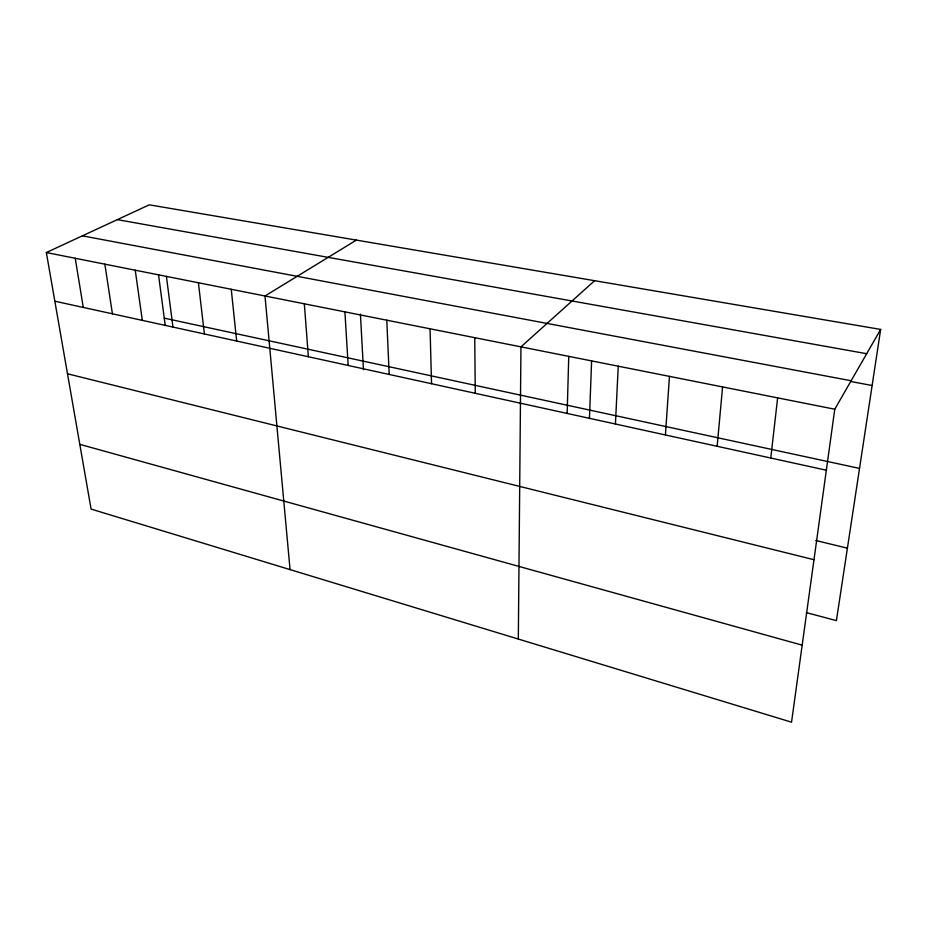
<?xml version="1.0" encoding="UTF-8"?>
<svg xmlns="http://www.w3.org/2000/svg" width="927" height="927" viewBox="0 0 927 927"><rect width="100%" height="100%" fill="white"/><g stroke="black" fill="none" stroke-linecap="round" stroke-linejoin="round"><path stroke-width="1.39" d="M518.32 639.062L520.962 346.86L594.613 280.696M567.15 413.43L568.761 356.362M589.445 418.552L591.611 360.823M615.435 424.01L618.239 366.188M665.412 434.96L669.468 376.374M717.15 446.293L722.573 386.93M770.766 458.031L777.637 397.868M880.65 329.433L834.763 409.224L791.542 722.179L91.089 509.074L46.35 252.538L149.282 204.821L880.65 329.433L836.397 620.626L806.351 612.608M356.385 240.105L264.995 295.991L290.058 569.607M117.323 219.629L866.687 353.708M82.387 235.829L851.137 380.754M851.16 381.565L872.122 385.528M46.35 252.538L834.763 409.224M164.264 318.135L859.526 468.413M54.832 301.205L826.339 470.209M815.83 540.511L847.405 548.17M67.497 373.778L813.976 559.723M79.803 444.334L802.179 645.157M75.238 258.274L83.279 307.428M104.855 264.16L112.422 313.824M135.238 270.197L142.306 320.36M158.505 274.577L165.191 325.145M166.408 276.397L172.955 327.08M198.401 282.758L204.404 333.963M231.252 289.282L236.663 341.032M304.334 303.813L308.378 356.744M344.914 311.866L348.158 365.458M360.418 314.091L363.454 369.664M386.791 320.197L389.189 374.45M430.058 328.795L431.542 383.732M474.751 337.671L475.273 393.303"/></g></svg>
